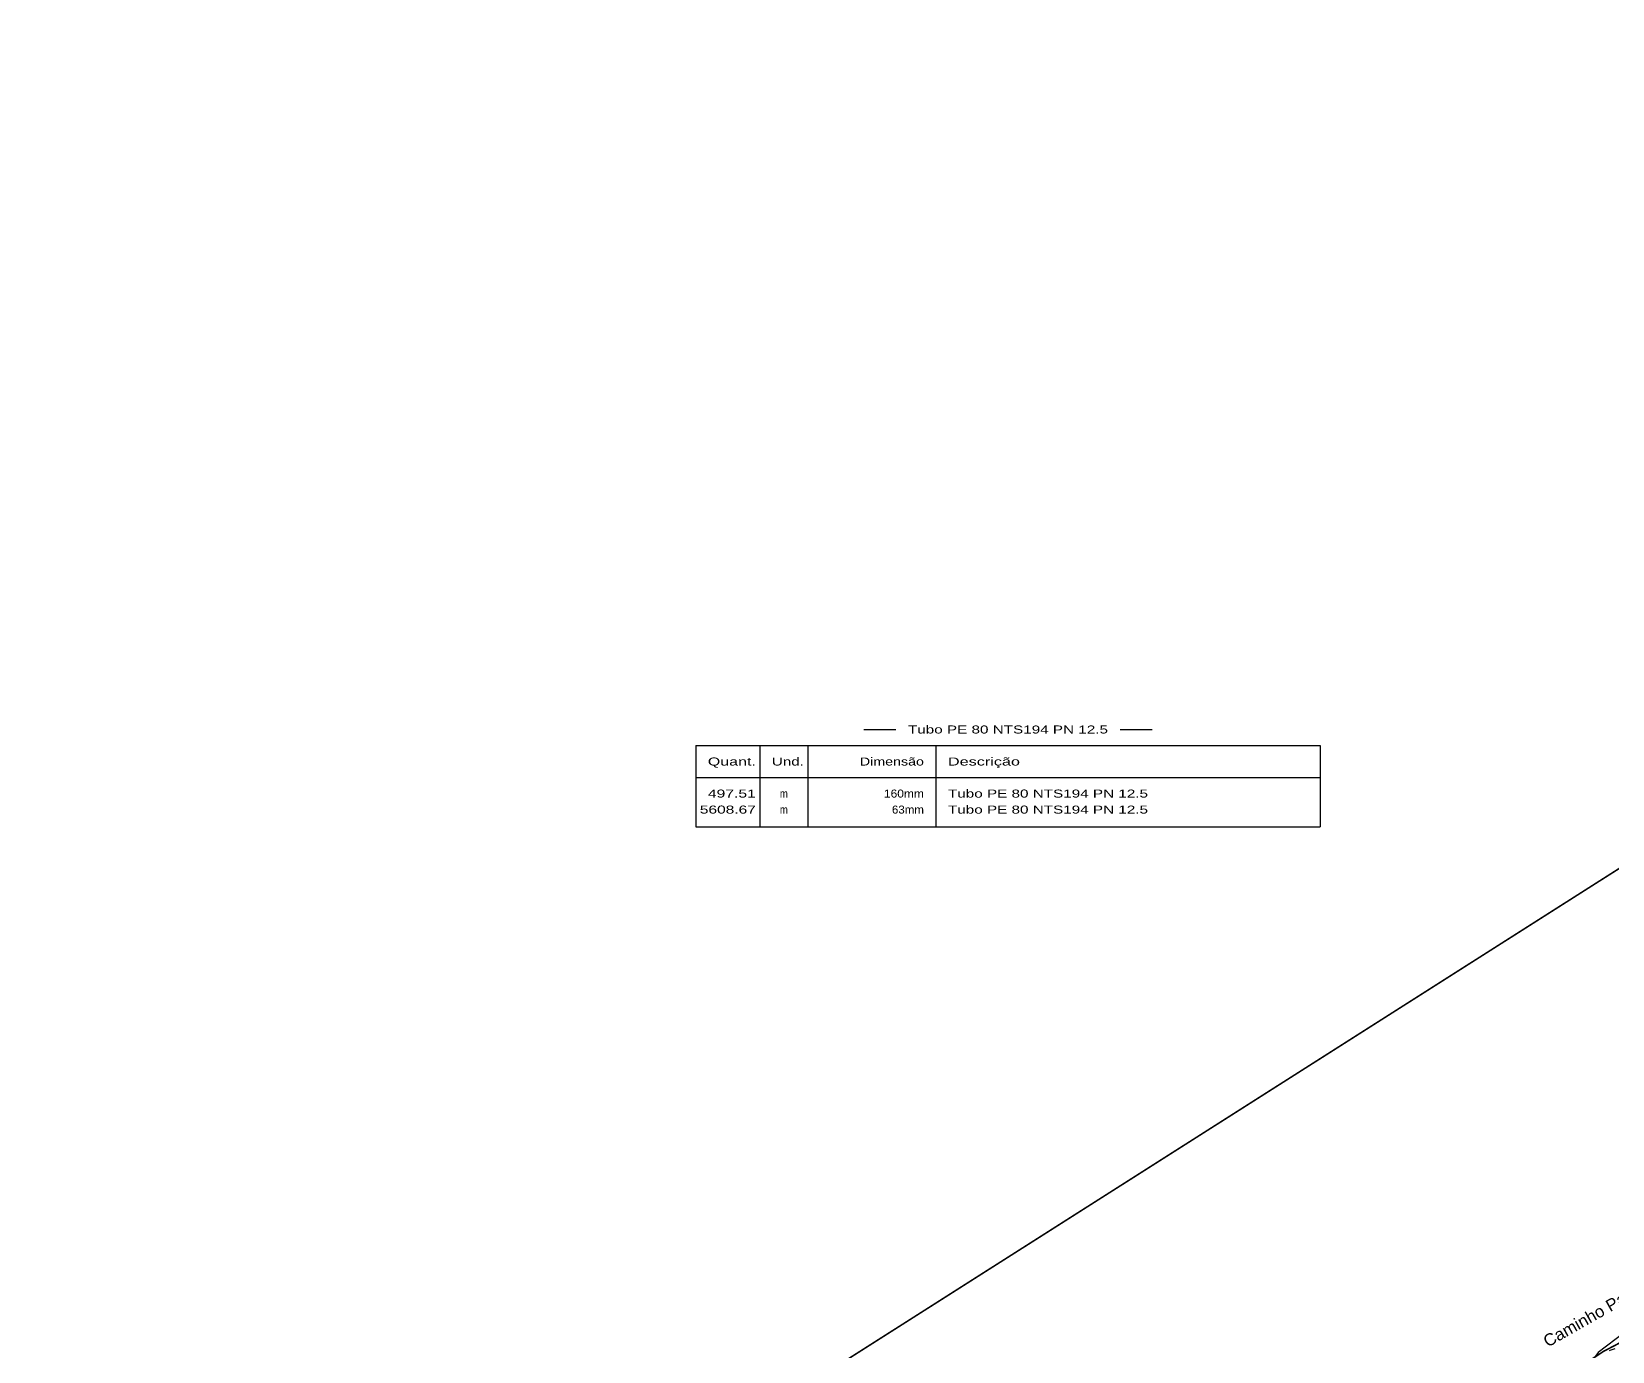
# Model space of a CAD drawing. Extents: x 360931 to 362237, y 7351473 to 7352200.
# Drawn here: x 361220.7 to 361418.2, y 7351787.2 to 7351952 of the extents above; entities that cross this region are included whole.
import ezdxf
from ezdxf.enums import TextEntityAlignment as Align

# ---------------------------------------------------------------- set-up
doc = ezdxf.new("R2010")
doc.units = 0
for name, color, linetype in [('A_Curvas Intermediarias', 37, 'Continuous'), ('AGUA', 3, 'Continuous'), ('LISTAGEM_LINHA', 7, 'Continuous'), ('LISTAGEM_TEXTO', 7, 'Continuous'), ('ZZ-Carimbo Texto', 7, 'Continuous')]:
    doc.layers.add(name, color=color, linetype=linetype)
doc.styles.add('CARIMBO', font='arial.ttf', dxfattribs={"height": 2})
doc.styles.add('ROMANS', font='arial.ttf', dxfattribs={"height": 2})
picture_1 = doc.add_image_def('image1.tif', size_in_pixel=(23490, 20550))

msp = doc.modelspace()

# ---------------------------------------------------------------- linework, layer by layer
at = {"color": 0, "const_width": 0.2}
for points in [[(361445.86, 7351864.54), (361282.39, 7351760.63), (361202.33, 7351740.46)], [(361412.32, 7351784.05), (361417.14, 7351787.23), (361427.02, 7351792.39)]]:
    msp.add_lwpolyline(points, dxfattribs=at)
at = {"layer": 'A_Curvas Intermediarias', "elevation": 36, "flags": 128}
msp.add_lwpolyline([(361417.87, 7351787.33), (361417.97, 7351787.36), (361418.19, 7351787.44), (361418.58, 7351787.58)], dxfattribs=at)
at = {"layer": 'AGUA', "color": 3}
msp.add_lwpolyline([(361419.75, 7351789.56), (361416.46, 7351787.08), (361408.75, 7351776.46), (361400.65, 7351766.71), (361396.34, 7351763.63), (361390.75, 7351761.46), (361371.52, 7351754.73), (361348.43, 7351749.15), (361331.49, 7351744.99), (361311.83, 7351740.34), (361294.33, 7351738.54), (361286.64, 7351737.51), (361281.18, 7351735.9), (361268.47, 7351731.55), (361258.74, 7351727.57), (361250.81, 7351722.75), (361245.97, 7351720.17), (361242.74, 7351718.88)], dxfattribs=at)
at = {"layer": 'LISTAGEM_LINHA'}
for p, q in [((361324.71, 7351864.87), (361328.71, 7351864.87)), ((361356.71, 7351864.87), (361360.71, 7351864.87)), ((361303.71, 7351862.87), (361381.71, 7351862.87)), ((361303.71, 7351862.87), (361303.71, 7351852.73)), ((361311.71, 7351862.87), (361311.71, 7351852.73)), ((361317.71, 7351862.87), (361317.71, 7351852.73)), ((361333.71, 7351862.87), (361333.71, 7351852.73)), ((361381.71, 7351862.87), (361381.71, 7351852.73)), ((361303.71, 7351858.87), (361381.71, 7351858.87)), ((361303.71, 7351852.73), (361381.71, 7351852.73))]:
    msp.add_line(p, q, dxfattribs=at)

# ---------------------------------------------------------------- texts
at = {"layer": 'LISTAGEM_TEXTO', "style": 'ROMANS'}
for s, width, p in [('Tubo PE 80 NTS194 PN 12.5', 1.364127, (361330.21, 7351864.37)), ('Quant.', 1.430709, (361305.21, 7351860.37)), ('Und.', 1.355525, (361313.21, 7351860.37)), ('Dimensão', 1.272017, (361324.21, 7351860.37)), ('Descrição', 1.449094, (361335.21, 7351860.37)), ('497.51', 1.404215, (361305.21, 7351856.37)), ('m', 0.85932, (361314.21, 7351856.37)), ('160mm', 1.073364, (361327.21, 7351856.37)), ('Tubo PE 80 NTS194 PN 12.5', 1.364127, (361335.21, 7351856.37)), ('5608.67', 1.386195, (361304.21, 7351854.37)), ('m', 0.85932, (361314.21, 7351854.37)), ('63mm', 1.03058, (361328.21, 7351854.37)), ('Tubo PE 80 NTS194 PN 12.5', 1.364127, (361335.21, 7351854.37))]:
    msp.add_text(s, height=1, dxfattribs=dict(at, width=width)).set_placement(p)
at = {"layer": 'ZZ-Carimbo Texto', "style": 'CARIMBO'}
msp.add_text('Caminho Particular São Jorge', height=1.5, rotation=29.5432, dxfattribs=at).set_placement((361421.93, 7351795.23), align=Align.MIDDLE_CENTER)

# ---------------------------------------------------------------- pictures from other files: only their frames are drawn
at = {"lineweight": 30}
image = msp.add_image(picture_1, insert=(361177.26, 7351517.42, -3.23), size_in_units=(579.28, 506.78), dxfattribs=dict(at, fade=58))
image.dxf.flags = 15

doc.saveas('drawing.dxf')
